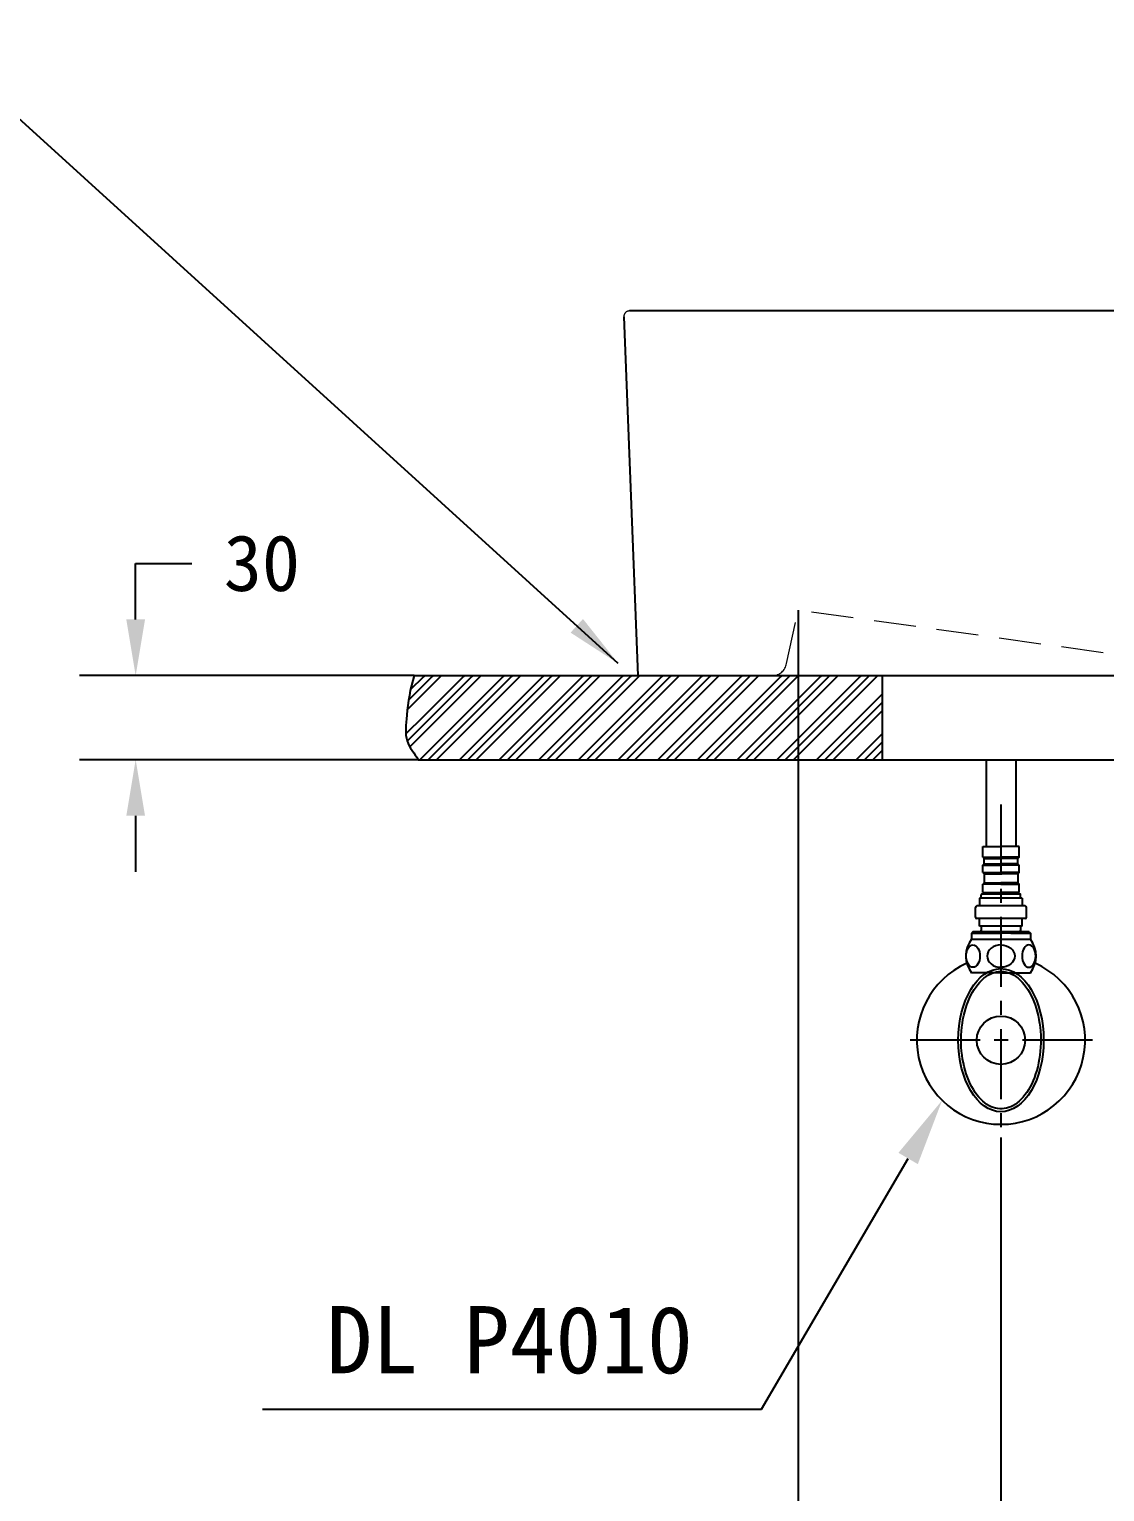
# Model space of a CAD drawing. Extents: x 0 to 3100, y 0 to 2288.
# Drawn here: x 779 to 1162, y 388 to 910 of the extents above; entities that cross this region are included whole.
import ezdxf

# ---------------------------------------------------------------- set-up
doc = ezdxf.new("R2010")
doc.units = 0
doc.header["$LTSCALE"] = 20
doc.header["$MEASUREMENT"] = 0
doc.linetypes.add('CENTER', pattern=[2, 1.25, -0.25, 0.25, -0.25])
doc.linetypes.add('HIDDEN', pattern=[0.375, 0.25, -0.125])
doc.layers.get('0').update_dxf_attribs({"linetype": 'CONTINUOUS'})
doc.layers.get('DEFPOINTS').update_dxf_attribs({"linetype": 'CONTINUOUS'})
for name, color, linetype in [('1', 1, 'CONTINUOUS'), ('3', 3, 'CONTINUOUS'), ('5', 5, 'CONTINUOUS'), ('6', 6, 'CONTINUOUS')]:
    doc.layers.add(name, color=color, linetype=linetype)
doc.dimstyles.get("Standard").update_dxf_attribs({"dimtxt": 2.5, "dimasz": 2, "dimexe": 2, "dimexo": 1, "dimgap": 1.5, "dimtad": 1, "dimdec": 0, "dimlfac": 10, "dimrnd": 0.5, "dimzin": 0, "dimdsep": 46, "dimtxsty": 'Standard', "dimcen": 0, "dimclrt": 2, "dimadec": 0, "dimazin": 0, "dimtfac": 1, "dimtdec": 0, "dimtmove": 0, "dimatfit": 3, "dimfxl": 0, "dimtolj": 1, "dimtzin": 0, "dimarcsym": 0})
doc.dimstyles.new('Standard$0', dxfattribs={"dimtxt": 0.18, "dimasz": 0.18, "dimexe": 0.18, "dimexo": 0.0625, "dimgap": 0.09, "dimtad": 0, "dimtih": 1, "dimtoh": 1, "dimdec": 4, "dimzin": 0, "dimdsep": 46, "dimtxsty": 'Standard', "dimcen": 0.09, "dimadec": 0, "dimazin": 0, "dimtfac": 1, "dimtdec": 4, "dimtofl": 0, "dimtmove": 0, "dimatfit": 3, "dimfxl": 0, "dimtolj": 1, "dimtzin": 0, "dimarcsym": 0})

# ---------------------------------------------------------------- blocks, each defined once
blk = doc.blocks.new('*D20')
at = {"layer": '3', "color": 3, "lineweight": -2}
for p, q in [((816.57, 699.11), (816.57, 719.11)), ((816.57, 719.11), (836.57, 719.11)), ((915.86, 679.11), (796.57, 679.11)), ((917.32, 649.11), (796.57, 649.11)), ((816.57, 629.11), (816.57, 609.11))]:
    blk.add_line(p, q, dxfattribs=at)
at = {"layer": '3', "color": 3}
for points in [[(813.24, 699.11), (819.91, 699.11), (816.57, 679.11)], [(813.24, 629.11), (819.91, 629.11), (816.57, 649.11)]]:
    blk.add_solid(points, dxfattribs=at)
at = {"layer": 'DEFPOINTS', "color": 0}
for p in [(816.57, 679.11), (915.86, 679.11), (917.32, 649.11)]:
    blk.add_point(p, dxfattribs=at)
at = {"layer": '3', "color": 2, "insert": (861.57, 719.11), "char_height": 20, "attachment_point": 5}
blk.add_mtext('\\A1;30', dxfattribs=at)
blk = doc.blocks.new('*D23')
at = {"color": 3, "lineweight": -2}
for p, q in [((1125, 514.46), (1125, 291.54)), ((1275, 514.46), (1275, 291.54)), ((1145, 311.54), (1255, 311.54))]:
    blk.add_line(p, q, dxfattribs=at)
at = {"color": 3}
for points in [[(1145, 314.87), (1145, 308.2), (1125, 311.54)], [(1255, 314.87), (1255, 308.2), (1275, 311.54)]]:
    blk.add_solid(points, dxfattribs=at)
at = {"layer": 'DEFPOINTS', "color": 0}
for p in [(1125, 514.46), (1275, 514.46), (1275, 311.54)]:
    blk.add_point(p, dxfattribs=at)
at = {"color": 2, "insert": (1200, 331.54), "char_height": 20, "attachment_point": 5}
blk.add_mtext('\\A1;150', dxfattribs=at)
blk = doc.blocks.new('*D55')
at = {"layer": '3', "color": 3, "lineweight": -2}
for p, q in [((1052.74, 702.4), (1052.74, 223.55)), ((1347.88, 702.4), (1347.88, 223.55)), ((1077.74, 243.55), (1322.88, 243.55))]:
    blk.add_line(p, q, dxfattribs=at)
at = {"layer": '3', "color": 3}
for points in [[(1077.74, 247.72), (1077.74, 239.38), (1052.74, 243.55)], [(1322.88, 247.72), (1322.88, 239.38), (1347.88, 243.55)]]:
    blk.add_solid(points, dxfattribs=at)
at = {"layer": 'DEFPOINTS', "color": 0}
for p in [(1052.74, 702.4), (1347.88, 702.4), (1347.88, 243.55)]:
    blk.add_point(p, dxfattribs=at)
at = {"layer": '3', "color": 2, "insert": (1200.31, 263.55), "char_height": 20, "attachment_point": 5}
blk.add_mtext('\\A1;295', dxfattribs=at)

msp = doc.modelspace()

# ---------------------------------------------------------------- linework, layer by layer
for p, q in [((1408.43182, 809.11863), (992.58863, 809.11863)), ((990.59011, 807.04176), (995.51023, 679.11863))]:
    msp.add_line(p, q)
at = {"color": 7, "linetype": 'HIDDEN', "lineweight": 0, "ltscale": 3}
for p in [(1048.53838, 683.42276), (1161.48037, 687.26473)]:
    msp.add_line(p, (1052.73511, 702.40219), dxfattribs=at)
at = {"color": 7, "linetype": 'HIDDEN', "lineweight": 0}
msp.add_arc((992.58863, 807.11863), 2, 90, 182.2025982, dxfattribs=at)
at = {"color": 7, "linetype": 'HIDDEN', "lineweight": 0, "ltscale": 3}
msp.add_arc((1043.58704, 684.11863), 5, 270, 352, dxfattribs=at)
at = {"layer": '1', "color": 3}
for p, q in [((1039.59234, 417.59688), (1091.90723, 506.95044)), ((861.72671, 417.59688), (1039.59234, 417.59688))]:
    msp.add_line(p, q, dxfattribs=at)
at = {"layer": '1', "color": 5}
msp.add_open_spline([(915.85928, 679.11437), (914.30229, 674.3043), (913.31275, 666.55056), (912.214, 655.12506), (915.99233, 651.45404), (917.3246, 649.11437)], degree=3, knots=[0.795697532, 0.795697532, 0.795697532, 0.795697532, 2.200271837, 3.161729505, 4.111089199, 4.111089199, 4.111089199, 4.111089199], dxfattribs=at)
at = {"layer": '1', "color": 3}
msp.add_solid([(1088.45534, 508.97145), (1095.35911, 504.92942), (1104.03332, 527.66174)], dxfattribs=at)
at = {"layer": '3', "color": 7, "linetype": 'Continuous'}
for p, q in [((913.43138, 667.01507), (925.23882, 678.82251)), ((913.89013, 670.47382), (922.23882, 678.82251)), ((914.54255, 674.12624), (919.23882, 678.82251)), ((919.23882, 678.82251), (919.53067, 679.11437)), ((919.23882, 664.68037), (933.38095, 678.82251)), ((922.23882, 678.82251), (922.53067, 679.11437)), ((922.23882, 664.68037), (936.38095, 678.82251)), ((925.23882, 678.82251), (925.53067, 679.11437)), ((925.23882, 664.68037), (939.38095, 678.82251)), ((933.38095, 678.82251), (933.67281, 679.11437)), ((933.38095, 664.68037), (947.52309, 678.82251)), ((936.38095, 678.82251), (936.67281, 679.11437)), ((936.38095, 664.68037), (950.52309, 678.82251)), ((939.38095, 678.82251), (939.67281, 679.11437)), ((939.38095, 664.68037), (953.52309, 678.82251)), ((947.52309, 678.82251), (947.81494, 679.11437)), ((947.52309, 664.68037), (961.66522, 678.82251)), ((950.52309, 678.82251), (950.81494, 679.11437)), ((950.52309, 664.68037), (964.66522, 678.82251)), ((953.52309, 678.82251), (953.81494, 679.11437)), ((953.52309, 664.68037), (967.66522, 678.82251)), ((961.66522, 678.82251), (961.95708, 679.11437)), ((961.66522, 664.68037), (975.80736, 678.82251)), ((964.66522, 678.82251), (964.95708, 679.11437)), ((964.66522, 664.68037), (978.80736, 678.82251)), ((967.66522, 678.82251), (967.95708, 679.11437)), ((967.66522, 664.68037), (981.80736, 678.82251)), ((975.80736, 678.82251), (976.09921, 679.11437)), ((975.80736, 664.68037), (989.94949, 678.82251)), ((978.80736, 678.82251), (979.09921, 679.11437)), ((978.80736, 664.68037), (992.94949, 678.82251)), ((981.80736, 678.82251), (982.09921, 679.11437)), ((981.80736, 664.68037), (995.94949, 678.82251)), ((989.94949, 678.82251), (990.24135, 679.11437)), ((989.94949, 664.68037), (1004.09163, 678.82251)), ((992.94949, 678.82251), (993.24135, 679.11437)), ((992.94949, 664.68037), (1007.09163, 678.82251)), ((995.94949, 678.82251), (996.24135, 679.11437)), ((995.94949, 664.68037), (1010.09163, 678.82251)), ((1004.09163, 678.82251), (1004.38349, 679.11437)), ((1004.09163, 664.68037), (1018.23376, 678.82251)), ((1007.09163, 678.82251), (1007.38349, 679.11437)), ((1007.09163, 664.68037), (1021.23376, 678.82251)), ((1010.09163, 678.82251), (1010.38349, 679.11437)), ((1010.09163, 664.68037), (1024.23376, 678.82251)), ((1018.23376, 678.82251), (1018.52562, 679.11437)), ((1018.23376, 664.68037), (1032.3759, 678.82251)), ((1021.23376, 678.82251), (1021.52562, 679.11437)), ((1021.23376, 664.68037), (1035.3759, 678.82251)), ((1024.23376, 678.82251), (1024.52562, 679.11437)), ((1024.23376, 664.68037), (1038.3759, 678.82251)), ((1032.3759, 678.82251), (1032.66776, 679.11437)), ((1032.3759, 664.68037), (1046.51804, 678.82251)), ((1035.3759, 678.82251), (1035.66776, 679.11437)), ((1035.3759, 664.68037), (1049.51804, 678.82251)), ((1038.3759, 678.82251), (1038.66776, 679.11437)), ((1038.3759, 664.68037), (1052.51804, 678.82251)), ((1046.51804, 678.82251), (1046.80994, 679.11441)), ((1046.51804, 664.68037), (1060.66017, 678.82251)), ((1049.51804, 678.82251), (1049.80998, 679.11445)), ((1049.51804, 664.68037), (1063.66017, 678.82251)), ((1052.51804, 678.82251), (1052.81002, 679.11449)), ((1052.51804, 664.68037), (1066.66017, 678.82251)), ((1060.66017, 678.82251), (1060.95226, 679.1146)), ((1060.66017, 664.68037), (1074.80231, 678.82251)), ((1063.66017, 678.82251), (1063.9523, 679.11464)), ((1063.66017, 664.68037), (1077.80231, 678.82251)), ((1066.66017, 678.82251), (1066.95235, 679.11468)), ((1066.66017, 664.68037), (1080.80231, 678.82251)), ((1074.80231, 678.82251), (1075.09459, 679.11479)), ((1077.80231, 678.82251), (1078.09463, 679.11484)), ((1080.80231, 678.82251), (1081.09467, 679.11488)), ((1074.80231, 664.68037), (1082.73511, 672.61317)), ((1077.80231, 664.68037), (1082.73511, 669.61317)), ((912.88037, 658.32193), (919.23882, 664.68037)), ((913.33944, 655.781), (922.23882, 664.68037)), ((914.27347, 653.71503), (925.23882, 664.68037)), ((919.23882, 650.53824), (933.38095, 664.68037)), ((922.23882, 650.53824), (936.38095, 664.68037)), ((925.23882, 650.53824), (939.38095, 664.68037)), ((933.38095, 650.53824), (947.52309, 664.68037)), ((936.38095, 650.53824), (950.52309, 664.68037)), ((939.38095, 650.53824), (953.52309, 664.68037)), ((947.52309, 650.53824), (961.66522, 664.68037)), ((950.52309, 650.53824), (964.66522, 664.68037)), ((953.52309, 650.53824), (967.66522, 664.68037)), ((961.66522, 650.53824), (975.80736, 664.68037)), ((964.66522, 650.53824), (978.80736, 664.68037)), ((967.66522, 650.53824), (981.80736, 664.68037)), ((975.80736, 650.53824), (989.94949, 664.68037)), ((978.80736, 650.53824), (992.94949, 664.68037)), ((981.80736, 650.53824), (995.94949, 664.68037)), ((989.94949, 650.53824), (1004.09163, 664.68037)), ((992.94949, 650.53824), (1007.09163, 664.68037)), ((995.94949, 650.53824), (1010.09163, 664.68037)), ((1004.09163, 650.53824), (1018.23376, 664.68037)), ((1007.09163, 650.53824), (1021.23376, 664.68037)), ((1010.09163, 650.53824), (1024.23376, 664.68037)), ((1018.23376, 650.53824), (1032.3759, 664.68037)), ((1021.23376, 650.53824), (1035.3759, 664.68037)), ((1024.23376, 650.53824), (1038.3759, 664.68037)), ((1032.3759, 650.53824), (1046.51804, 664.68037)), ((1035.3759, 650.53824), (1049.51804, 664.68037)), ((1038.3759, 650.53824), (1052.51804, 664.68037)), ((1046.51804, 650.53824), (1060.66017, 664.68037)), ((1049.51804, 650.53824), (1063.66017, 664.68037)), ((1052.51804, 650.53824), (1066.66017, 664.68037)), ((1060.66017, 650.53824), (1074.80231, 664.68037)), ((1063.66017, 650.53824), (1077.80231, 664.68037)), ((1066.66017, 650.53824), (1080.80231, 664.68037)), ((1080.80231, 664.68037), (1082.73511, 666.61317)), ((1074.80231, 650.53824), (1082.73511, 658.47104)), ((1077.80231, 650.53824), (1082.73511, 655.47104)), ((1080.80231, 650.53824), (1082.73511, 652.47104)), ((917.81494, 649.11437), (919.23882, 650.53824)), ((920.81494, 649.11437), (922.23882, 650.53824)), ((923.81494, 649.11437), (925.23882, 650.53824)), ((931.95708, 649.11437), (933.38095, 650.53824)), ((934.95708, 649.11437), (936.38095, 650.53824)), ((937.95708, 649.11437), (939.38095, 650.53824)), ((946.09921, 649.11437), (947.52309, 650.53824)), ((949.09921, 649.11437), (950.52309, 650.53824)), ((952.09921, 649.11437), (953.52309, 650.53824)), ((960.24135, 649.11437), (961.66522, 650.53824)), ((963.24135, 649.11437), (964.66522, 650.53824)), ((966.24135, 649.11437), (967.66522, 650.53824)), ((974.38349, 649.11437), (975.80736, 650.53824)), ((977.38349, 649.11437), (978.80736, 650.53824)), ((980.38349, 649.11437), (981.80736, 650.53824)), ((988.52562, 649.11437), (989.94949, 650.53824)), ((991.52562, 649.11437), (992.94949, 650.53824)), ((994.52562, 649.11437), (995.94949, 650.53824)), ((1002.66776, 649.11437), (1004.09163, 650.53824)), ((1005.66776, 649.11437), (1007.09163, 650.53824)), ((1008.66776, 649.11437), (1010.09163, 650.53824)), ((1016.80989, 649.11437), (1018.23376, 650.53824)), ((1019.80989, 649.11437), (1021.23376, 650.53824)), ((1022.80989, 649.11437), (1024.23376, 650.53824)), ((1030.95203, 649.11437), (1032.3759, 650.53824)), ((1033.95203, 649.11437), (1035.3759, 650.53824)), ((1036.95203, 649.11437), (1038.3759, 650.53824)), ((1045.09416, 649.11437), (1046.51804, 650.53824)), ((1048.09416, 649.11437), (1049.51804, 650.53824)), ((1051.09416, 649.11437), (1052.51804, 650.53824)), ((1059.2363, 649.11437), (1060.66017, 650.53824)), ((1062.2363, 649.11437), (1063.66017, 650.53824)), ((1065.2363, 649.11437), (1066.66017, 650.53824)), ((1073.37843, 649.11437), (1074.80231, 650.53824)), ((1076.37843, 649.11437), (1077.80231, 650.53824)), ((1079.37843, 649.11437), (1080.80231, 650.53824))]:
    msp.add_line(p, q, dxfattribs=at)
at = {"layer": '3', "color": 7}
msp.add_line((1043.58704, 679.11863), (1357.02401, 679.11437), dxfattribs=at)
at = {"layer": '3', "color": 5}
msp.add_line((1082.73511, 649.11437), (1082.73511, 679.11863), dxfattribs=at)
at = {"layer": '5'}
for p, q in [((915.85928, 679.11437), (995.51023, 679.11863)), ((917.3246, 649.11437), (1495.56154, 649.11437))]:
    msp.add_line(p, q, dxfattribs=at)
at = {"layer": '5', "color": 7}
msp.add_line((995.51023, 679.11437), (1043.58704, 679.11437), dxfattribs=at)
at = {"layer": '6'}
for p, q in [((1119.75, 649.11437), (1119.75, 618.21863)), ((1130.25, 649.11437), (1130.25, 618.21863)), ((1118.5, 618.21863), (1125, 618.21863)), ((1118.5, 614.3902), (1118.5, 618.21863)), ((1131.5, 618.21863), (1125, 618.21863)), ((1131.5, 614.3902), (1131.5, 618.21863)), ((1118.5, 614.3902), (1125, 614.3902)), ((1118.5, 614.3902), (1119, 613.8902)), ((1118.5, 611.54706), (1119, 612.04706)), ((1118.5, 611.54706), (1125, 611.54706)), ((1118.5, 608.8902), (1118.5, 611.54706)), ((1119, 613.8902), (1125, 613.8902)), ((1119, 612.04706), (1119, 613.8902)), ((1119, 612.04706), (1125, 612.04706)), ((1131.5, 614.3902), (1125, 614.3902)), ((1131, 613.8902), (1125, 613.8902)), ((1131, 612.04706), (1125, 612.04706)), ((1131.5, 611.54706), (1125, 611.54706)), ((1131.5, 614.3902), (1131, 613.8902)), ((1131, 612.04706), (1131, 613.8902)), ((1131.5, 611.54706), (1131, 612.04706)), ((1131.5, 608.8902), (1131.5, 611.54706)), ((1118.5, 608.8902), (1125, 608.8902)), ((1118.5, 608.8902), (1119, 608.3902)), ((1119, 605.21863), (1118.5, 604.71863)), ((1119, 608.3902), (1119, 605.21863)), ((1119, 608.3902), (1125, 608.3902)), ((1119, 605.21863), (1125, 605.21863)), ((1131.5, 608.8902), (1125, 608.8902)), ((1131, 608.3902), (1125, 608.3902)), ((1131, 605.21863), (1125, 605.21863)), ((1131.5, 608.8902), (1131, 608.3902)), ((1131, 608.3902), (1131, 605.21863)), ((1131, 605.21863), (1131.5, 604.71863)), ((1132.6, 599.71863), (1117.4, 599.71863)), ((1117.4, 599.71863), (1117.4, 596.96863)), ((1118, 599.71863), (1118, 600.91863)), ((1120.75, 601.21863), (1118.3, 601.21863)), ((1125, 604.71863), (1118.5, 604.71863)), ((1118.5, 601.71863), (1118.5, 604.71863)), ((1118.5, 601.71863), (1125, 601.71863)), ((1131.7, 601.21863), (1119, 601.21863)), ((1120.75, 601.21863), (1120.75, 601.71863)), ((1125, 604.71863), (1131.5, 604.71863)), ((1131.5, 601.71863), (1125, 601.71863)), ((1129.25, 601.21863), (1129.25, 601.71863)), ((1131.5, 601.71863), (1131.5, 604.71863)), ((1132, 599.71863), (1132, 600.91863)), ((1132, 599.71863), (1132, 600.91863)), ((1132.6, 599.71863), (1132.6, 596.96863)), ((1115.9, 592.96863), (1115.9, 596.46863)), ((1133.6, 596.96863), (1116.4, 596.96863)), ((1134.1, 592.96863), (1134.1, 596.46863)), ((1133.6, 592.46863), (1116.4, 592.46863)), ((1117.4, 589.71863), (1117.4, 592.46863)), ((1132.6, 589.71863), (1117.4, 589.71863)), ((1118, 589.71863), (1118, 588.21863)), ((1132, 589.71863), (1132, 588.21863)), ((1132, 589.71863), (1132, 588.21863)), ((1132.6, 589.71863), (1132.6, 592.46863)), ((1115, 587.71863), (1114.5, 587.21863)), ((1114.5, 587.21863), (1125, 587.21863)), ((1114.5, 587.21863), (1114.5, 585.11863)), ((1114.5, 585.11863), (1135.5, 585.11863)), ((1135, 587.71863), (1115, 587.71863)), ((1125, 587.71863), (1119.55, 587.71863)), ((1135.5, 587.21863), (1125, 587.21863)), ((1128.5, 587.21863), (1135.5, 587.21863)), ((1135, 587.71863), (1135.5, 587.21863)), ((1135.5, 587.21863), (1135.5, 585.11863)), ((1125, 573.11863), (1114.5, 573.11863)), ((1125, 573.11863), (1115.04071, 573.11863)), ((1125, 573.11863), (1135.5, 573.11863))]:
    msp.add_line(p, q, dxfattribs=at)
at = {"layer": '6', "linetype": 'CENTER'}
for p, q in [((1125, 633.09916), (1125, 514.4601)), ((1157.62657, 549.11863), (1090.03087, 549.11863))]:
    msp.add_line(p, q, dxfattribs=at)
at = {"layer": '6'}
msp.add_circle((1125, 549.11863), 8.61509, dxfattribs=at)
for centre, radius, start, end in [((1118.3, 600.91863), 0.3, 90, 180), ((1131.7, 600.91863), 0.3, 0, 90), ((1116.4, 596.46863), 0.5, 90, 180), ((1133.6, 596.46863), 0.5, 0, 90), ((1116.4, 592.96863), 0.5, 180, 270), ((1133.6, 592.96863), 0.5, 270, 0), ((1122.5, 579.11863), 10, 143.1301024, 216.8698976), ((1117.5, 588.21863), 0.5, 270, 360), ((1131.5, 588.21863), 0.5, 270, 360), ((1132.5, 588.21863), 0.5, 180, 270), ((1127.5, 579.11863), 10, 323.1301024, 36.8698976), ((1125, 549.11863), 30, 113.9172512, 66.0827488)]:
    msp.add_arc(centre, radius, start, end, dxfattribs=at)
for centre, major_axis, ratio in [((1115.04071, 579.11863), (0, 4), 0.612372458), ((1125, 549.11863), (0, 25.5), 0.596528766)]:
    msp.add_ellipse(centre, major_axis=major_axis, ratio=ratio, dxfattribs=at)
msp.add_ellipse((1125, 579.11863), major_axis=(4.89898, 0), ratio=0.816496611, start_param=1.570796211, end_param=4.712388714, dxfattribs=at)
at = {"layer": '6', "extrusion": (0, 0, -1)}
msp.add_ellipse((1125, 579.11863), major_axis=(-4.89898, 0), ratio=0.816496611, start_param=1.570796211, end_param=4.712388714, dxfattribs=at)
msp.add_ellipse((1134.95929, 579.11863), major_axis=(0, 4), ratio=0.612372458, dxfattribs=at)
at = {"layer": '6'}
msp.add_open_spline([(1125, 573.61863), (1122.91961, 573.61863), (1120.81986, 572.80952), (1116.92363, 569.56447), (1115.15141, 567.12434), (1112.42556, 561.09563), (1111.47389, 557.51622), (1110.62349, 550.00108), (1110.72481, 546.07135), (1111.95671, 538.71393), (1113.0872, 535.2924), (1116.09962, 529.70318), (1117.9775, 527.54595), (1121.98264, 524.90362), (1124.08816, 524.40203), (1128.24366, 525.00383), (1130.32541, 526.12669), (1134.07662, 529.95868), (1135.72535, 532.66279), (1138.13974, 539.08416), (1138.90451, 542.79341), (1139.36618, 550.40784), (1139.06304, 554.30711), (1137.4602, 561.44952), (1136.16064, 564.68624), (1132.88975, 569.79302), (1130.92602, 571.65178), (1127.60831, 573.30395), (1126.30279, 573.61863), (1125, 573.61863)], degree=3, knots=[0, 0, 0, 0, 0.461109739, 0.461109739, 0.922219478, 0.922219478, 1.383329216, 1.383329216, 1.844438955, 1.844438955, 2.305548694, 2.305548694, 2.766658433, 2.766658433, 3.227768172, 3.227768172, 3.688877911, 3.688877911, 4.149987649, 4.149987649, 4.611097388, 4.611097388, 5.072207127, 5.072207127, 5.533316866, 5.533316866, 5.994426605, 5.994426605, 6.283185307, 6.283185307, 6.283185307, 6.283185307], dxfattribs=at)

# ---------------------------------------------------------------- texts
at = {"layer": '1', "color": 2, "insert": (949.8646, 442.13188), "char_height": 24, "attachment_point": 5}
msp.add_mtext('DL P4010', dxfattribs=at)

# ---------------------------------------------------------------- dimensions: what is measured, and where the dimension line sits
dim = msp.add_linear_dim(base=(1275, 311.53815), p1=(1125, 514.4601), p2=(1275, 514.4601), dimstyle='Standard', override={"dimtxt": 20, "dimasz": 20, "dimexe": 20, "dimexo": 0, "dimgap": 10, "dimdec": 4, "dimlfac": 1, "dimzin": 8, "dimclrd": 3, "dimclre": 3, "dimtdec": 4})
dim.commit()
dim.dimension.update_dxf_attribs({"geometry": '*D23', "text_midpoint": (1200, 331.53815)})
at = {"layer": '3'}
dim = msp.add_linear_dim(base=(816.57203, 679.11437), p1=(917.3246, 649.11437), p2=(915.85928, 679.11437), angle=90, dimstyle='Standard$0', override={"dimtxt": 20, "dimasz": 20, "dimexe": 20, "dimexo": 0, "dimgap": 10, "dimdec": 0, "dimzin": 8, "dimclrd": 3, "dimclre": 3, "dimclrt": 2}, dxfattribs=at)
dim.commit()
dim.dimension.update_dxf_attribs({"geometry": '*D20', "text_midpoint": (861.57203, 719.11437)})
dim = msp.add_linear_dim(base=(1347.87594, 243.54892), p1=(1052.73511, 702.40219), p2=(1347.87594, 702.40219), dimstyle='Standard$0', override={"dimtxt": 20, "dimasz": 25, "dimexe": 20, "dimexo": 0, "dimgap": 10, "dimtad": 1, "dimdec": 0, "dimzin": 8, "dimclrd": 3, "dimclre": 3, "dimclrt": 2}, dxfattribs=at)
dim.commit()
dim.dimension.update_dxf_attribs({"geometry": '*D55', "text_midpoint": (1200.30552, 243.54892), "dimtype": 160})

# ---------------------------------------------------------------- leaders
msp.add_leader([(988.60177, 683.40474), (739.97226, 909.55158), (357.36985, 909.55158)], dimstyle='Standard', override={"dimtxt": 20, "dimasz": 20, "dimexe": 20, "dimexo": 0, "dimgap": 10, "dimtad": 0, "dimdec": 4, "dimlfac": 1, "dimzin": 8, "dimclrd": 3, "dimclre": 3, "dimtdec": 4}, dxfattribs=at)

doc.saveas('drawing.dxf')
